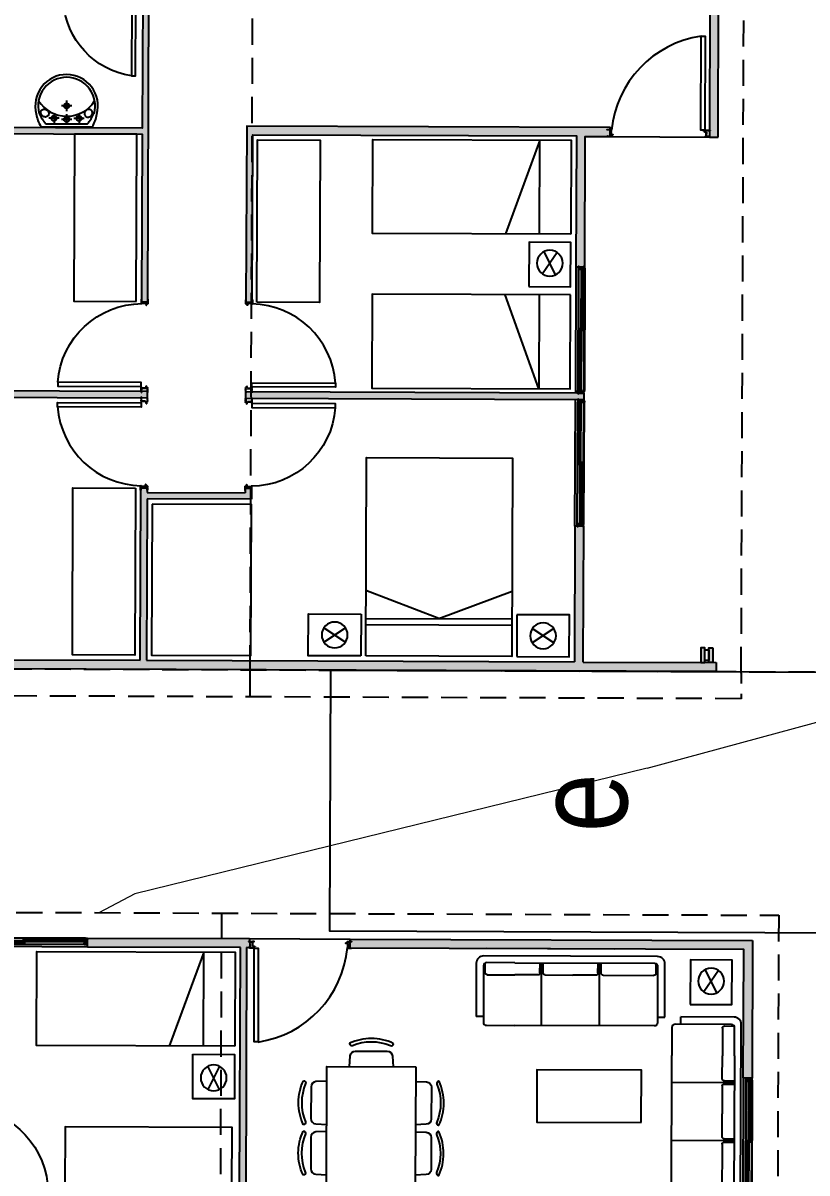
# Model space of a CAD drawing. Header units: inches. Extents: x 203 to 1065, y -1127 to 921.
# Drawn here: x 797.6 to 805.12, y 714.19 to 725.21 of the extents above; entities that cross this region are included whole.
import ezdxf

# ---------------------------------------------------------------- set-up
doc = ezdxf.new("R2010")
doc.units = ezdxf.units.IN
doc.header["$MEASUREMENT"] = 0
doc.linetypes.add('DASHED2', pattern=[0.375, 0.25, -0.125])
doc.linetypes.add('HIDDEN', pattern=[0.375, 0.25, -0.125])
for name, color, linetype in [('4-PUERTA', 3, 'Continuous'), ('4-Ventana', 7, 'Continuous'), ('7-TECHO', 3, 'Continuous'), ('8-MUROS', 4, 'Continuous'), ('9-Equipamiento', 8, 'Continuous'), ('CURVAS', 32, 'Continuous'), ('D3', 30, 'Continuous'), ('D4', 210, 'Continuous'), ('Estacionamiento', 8, 'Continuous'), ('Mobiliario', 8, 'Continuous')]:
    doc.layers.add(name, color=color, linetype=linetype)
doc.layers.add('Limite terrenos', color=2, linetype='DASHED2', transparency=0.4)
doc.styles.add('TECHNICLITE', font='techl___.ttf')

# ---------------------------------------------------------------- blocks, each defined once
blk = doc.blocks.new('PERFIL PUERTA')
blk.add_lwpolyline([(0.026, -0.008), (0.026, -0.009), (0.025, -0.008), (0.025, -0.009), (0.024, -0.008), (0.024, -0.009), (0.023, -0.008), (0.023, -0.009), (0.022, -0.008), (0.022, -0.009), (0.021, -0.008), (0.021, -0.009), (0.02, -0.008), (0.02, -0.009), (0.019, -0.008), (0.019, -0.009), (0.018, -0.008), (0.018, -0.009), (0.017, -0.008), (0.017, -0.009), (0.016, -0.008), (0.016, -0.009), (0.015, -0.008), (0.015, -0.009), (0.005, -0.009), (0.004, -0.008), (0.004, -0.009), (0.003, -0.008), (0.003, -0.009), (0.002, -0.008), (0.002, -0.009), (0.001, -0.008), (0.001, -0.009), (0, -0.008), (0, -0.009), (-0.001, -0.008), (-0.001, -0.009), (-0.002, -0.008), (-0.002, -0.009), (-0.003, -0.008), (-0.003, -0.009), (-0.004, -0.008), (-0.004, -0.009), (-0.005, -0.008), (-0.005, -0.009), (-0.006, -0.008), (-0.006, -0.009), (-0.007, -0.008), (-0.007, -0.009), (-0.011, -0.009), (-0.011, -0.012), (-0.008, -0.012, -0.414214), (-0.007, -0.013), (-0.007, -0.013), (-0.016, -0.013, 0.414214), (-0.017, -0.014), (-0.017, -0.019), (-0.015, -0.019), (-0.015, -0.021, -1), (-0.016, -0.021), (-0.016, -0.02), (-0.017, -0.02), (-0.017, -0.026), (-0.016, -0.026), (-0.016, -0.025, -1), (-0.015, -0.025), (-0.015, -0.027), (-0.018, -0.027, -0.414214), (-0.019, -0.026), (-0.019, -0.014, 0.414214), (-0.02, -0.013), (-0.032, -0.013), (-0.032, -0.012, 0.194303), (-0.033, -0.011, 0.403853), (-0.033, -0.008, 0.403853), (-0.033, -0.006, 0.403853), (-0.033, -0.003, 0.403853), (-0.033, -0.001, 0.403853), (-0.033, 0.002, 0.403853), (-0.033, 0.004, 0.403853), (-0.033, 0.007, 0.403853), (-0.033, 0.009, 0.403853), (-0.033, 0.012, 0.403853), (-0.033, 0.014, 0.403853), (-0.033, 0.017, 0.403853), (-0.033, 0.019, 0.403853), (-0.033, 0.022, 0.403853), (-0.033, 0.024, 0.194303), (-0.032, 0.026), (-0.032, 0.027), (-0.031, 0.027), (-0.031, 0.017), (-0.031, 0.001, 0.414214), (-0.03, 0), (-0.025, 0, -0.414214), (-0.025, -0.001), (-0.025, -0.001, -0.414214), (-0.025, -0.001), (-0.031, -0.001), (-0.031, -0.007), (-0.029, -0.007), (-0.029, -0.008), (-0.03, -0.008, 0.414214), (-0.031, -0.009), (-0.031, -0.011, 0.414214), (-0.03, -0.012), (-0.013, -0.012, 0.414214), (-0.012, -0.011), (-0.012, -0.009), (-0.012, -0.008, -0.414214), (-0.011, -0.007), (0.031, -0.007), (0.031, -0.001), (0.025, -0.001, -0.414214), (0.025, -0.001), (0.025, -0.001, -0.414214), (0.025, 0), (0.03, 0, 0.414214), (0.031, 0.001), (0.031, 0.017), (0.031, 0.027), (0.032, 0.027), (0.032, 0.026, 0.194303), (0.033, 0.024, 0.403853), (0.033, 0.022, 0.403853), (0.033, 0.019, 0.403853), (0.033, 0.017, 0.403853), (0.033, 0.014, 0.403853), (0.033, 0.012, 0.403853), (0.033, 0.009, 0.403853), (0.033, 0.007, 0.403853), (0.033, 0.004, 0.403853), (0.033, 0.002, 0.403853), (0.033, -0.001, 0.403853), (0.033, -0.003, 0.403853), (0.033, -0.006, 0.403853), (0.033, -0.008, 0.403853), (0.033, -0.011, 0.194303), (0.032, -0.012), (0.032, -0.013), (0.026, -0.013), (0.026, -0.013, -0.414214), (0.027, -0.012), (0.031, -0.012), (0.031, -0.009), (0.027, -0.009)], format="xyb", close=True)
blk = doc.blocks.new('PERFIL PUERTA 1')
for p, q in [((-0.002, 0.04), (0.005, 0.04)), ((-0.002, 0.001), (-0.002, 0.002)), ((0, 0), (-0.002, 0)), ((-0.002, 0), (-0.002, 0)), ((0, 0), (-0.002, 0)), ((0, 0.038), (0.005, 0.038)), ((0, 0.032), (0, 0.038)), ((0, 0.032), (0.041, 0.032)), ((0, 0.024), (0, 0.031)), ((0.042, 0.031), (0, 0.031)), ((0, 0.024), (0.01, 0.024)), ((0, 0.013), (0, 0.023)), ((0.01, 0.023), (0, 0.023)), ((0, 0.009), (0, 0.014)), ((0, 0.001), (0, 0.009)), ((0, 0.001), (0.001, 0.001)), ((0, 0), (0, -0.009)), ((0.001, 0.001), (0.001, -0.009)), ((0.005, 0.038), (0.005, 0.04)), ((0.01, 0.023), (0.01, 0.024)), ((0.037, 0.038), (0.037, 0.04)), ((0.037, 0.04), (0.048, 0.04)), ((0.037, 0.038), (0.041, 0.038)), ((0.041, 0.032), (0.041, 0.038)), ((0.042, 0.031), (0.042, 0.038)), ((0.042, 0.038), (0.058, 0.038)), ((0.046, 0.055), (0.049, 0.055)), ((0.046, 0.052), (0.046, 0.055)), ((0.046, 0.052), (0.047, 0.052)), ((0.046, 0.046), (0.046, 0.049)), ((0.046, 0.049), (0.047, 0.049)), ((0.046, 0.046), (0.048, 0.046)), ((0.047, 0.053), (0.048, 0.053)), ((0.047, 0.052), (0.047, 0.053)), ((0.047, 0.048), (0.047, 0.049)), ((0.047, 0.048), (0.048, 0.048)), ((0.048, 0.048), (0.048, 0.053)), ((0.048, 0.04), (0.048, 0.046)), ((0.049, 0.04), (0.049, 0.055)), ((0.049, 0.04), (0.059, 0.04)), ((0.05, 0.023), (0.05, 0.024)), ((0.05, 0.024), (0.058, 0.024)), ((0.058, 0.023), (0.05, 0.023)), ((0.056, 0.001), (0.058, 0.001)), ((0.056, 0.001), (0.056, -0.009)), ((0.057, 0.031), (0.057, 0.032)), ((0.057, 0.032), (0.058, 0.032)), ((0.058, 0.031), (0.057, 0.031)), ((0.058, 0.032), (0.058, 0.038)), ((0.058, 0.024), (0.058, 0.031)), ((0.058, 0.013), (0.058, 0.023)), ((0.058, 0.009), (0.058, 0.014)), ((0.058, 0.001), (0.058, 0.009)), ((0.058, 0), (0.058, -0.009)), ((0.058, 0), (0.059, 0)), ((0.059, 0), (0.058, 0)), ((0.059, 0), (0.059, 0)), ((0, -0.009), (0.001, -0.009)), ((0.056, -0.009), (0.058, -0.009))]:
    blk.add_line(p, q)
for radius in [0.00228, 0.00128]:
    blk.add_circle((-0.002, 0.042), radius)
for centre, radius, start, end in [((-0.006, 0.008), 0.004, 15.4778, 15.4778), ((-0.006, 0.04), 0.004, 344.5222, 353.5674), ((-0.001, 0.039), 0.000208, 164.5222, 254.3626), ((-0.002, 0.038), 0.000926, 315.0751, 43.9996), ((-0.001, 0.038), 0.000208, 108.652, 250.079), ((-0.002, 0.037), 0.000926, 316.0004, 45.3053), ((-0.002, 0.035), 0.000926, 315.0751, 47.463), ((-0.001, 0.036), 0.000208, 105.6374, 242.4915), ((-0.002, 0.033), 0.000926, 316.0004, 45.3053), ((-0.001, 0.034), 0.000208, 108.652, 250.079), ((-0.006, 0.032), 0.004, 359.3447, 0.6553), ((-0.001, 0.033), 0.000208, 105.6374, 180.6553), ((-0.002, 0.032), 0.000926, 315.0751, 43.9996), ((-0.001, 0.032), 0.000208, 179.3447, 254.3626), ((-0.002, 0.03), 0.000926, 316.0004, 45.3053), ((-0.001, 0.031), 0.000208, 108.652, 250.079), ((-0.001, 0.029), 0.000208, 105.6374, 242.4915), ((-0.002, 0.028), 0.000926, 315.0751, 47.463), ((-0.001, 0.027), 0.000208, 108.652, 250.079), ((-0.002, 0.026), 0.000926, 316.0004, 45.3053), ((-0.006, 0.024), 0.004, 0, 15.4778), ((-0.001, 0.026), 0.000208, 105.6374, 195.4778), ((-0.006, 0.024), 0.004, 344.5222, 0), ((-0.001, 0.023), 0.000208, 164.5222, 254.3626), ((-0.002, 0.023), 0.000926, 315.0751, 43.9996), ((-0.001, 0.022), 0.000208, 108.652, 250.079), ((-0.002, 0.021), 0.000926, 316.0004, 45.3053), ((-0.002, 0.019), 0.000926, 315.0751, 47.463), ((-0.001, 0.02), 0.000208, 105.6374, 242.4915), ((-0.002, 0.017), 0.000926, 316.0004, 45.3053), ((-0.001, 0.018), 0.000208, 108.652, 250.079), ((-0.001, 0.017), 0.000208, 105.6374, 195.4778), ((-0.006, 0.015), 0.004, 8.6374, 15.4778), ((-0.001, 0.016), 0.000208, 164.5222, 254.3626), ((-0.006, 0.017), 0.004, 344.5222, 351.3626), ((-0.002, 0.015), 0.000926, 315.0751, 43.9996), ((-0.001, 0.014), 0.000208, 108.652, 250.079), ((-0.002, 0.013), 0.000926, 316.0004, 45.3053), ((-0.002, 0.011), 0.000926, 315.0751, 47.463), ((-0.001, 0.012), 0.000208, 105.6374, 242.4915), ((-0.001, 0.01), 0.000208, 108.652, 250.079), ((-0.002, 0.01), 0.000926, 316.0004, 45.3053), ((-0.001, 0.009), 0.000208, 164.5222, 254.3626), ((-0.001, 0.009), 0.000208, 105.6374, 195.4778), ((-0.002, 0.008), 0.000926, 315.0751, 43.9996), ((-0.002, 0.006), 0.000926, 316.0004, 45.3053), ((-0.001, 0.007), 0.000208, 108.652, 250.079), ((-0.001, 0.005), 0.000208, 105.6374, 242.4915), ((-0.002, 0.004), 0.000926, 315.0751, 47.463), ((-0.001, 0.003), 0.000208, 108.652, 250.079), ((-0.002, 0.003), 0.000926, 316.0004, 45.3053), ((-0.001, 0.002), 0.000208, 105.6374, 195.4778), ((-0.006, 0), 0.004, 0, 15.4778), ((0.063, 0.04), 0.004, 186.4326, 195.4778), ((0.06, 0.038), 0.000926, 136.0004, 224.9249), ((0.059, 0.039), 0.000208, 285.6374, 15.4778), ((0.059, 0.038), 0.000208, 289.921, 71.348), ((0.06, 0.037), 0.000926, 134.6947, 223.9996), ((0.059, 0.036), 0.000208, 297.5085, 74.3626), ((0.06, 0.035), 0.000926, 132.537, 224.9249), ((0.059, 0.034), 0.000208, 289.921, 71.348), ((0.06, 0.033), 0.000926, 134.6947, 223.9996), ((0.059, 0.033), 0.000208, 359.3447, 74.3626), ((0.059, 0.032), 0.000208, 285.6374, 0.6553), ((0.06, 0.032), 0.000926, 136.0004, 224.9249), ((0.059, 0.031), 0.000208, 289.921, 71.348), ((0.06, 0.03), 0.000926, 134.6947, 223.9996), ((0.06, 0.028), 0.000926, 132.537, 224.9249), ((0.059, 0.029), 0.000208, 297.5085, 74.3626), ((0.06, 0.026), 0.000926, 134.6947, 223.9996), ((0.059, 0.027), 0.000208, 289.921, 71.348), ((0.059, 0.026), 0.000208, 344.5222, 74.3626), ((0.063, 0.024), 0.004, 164.5222, 180), ((0.059, 0.024), 0.000208, 285.6374, 15.4778), ((0.06, 0.023), 0.000926, 136.0004, 224.9249), ((0.063, 0.025), 0.004, 186.4326, 195.4778), ((0.059, 0.022), 0.000208, 289.921, 71.348), ((0.06, 0.021), 0.000926, 134.6947, 223.9996), ((0.059, 0.02), 0.000208, 297.5085, 74.3626), ((0.06, 0.02), 0.000926, 132.537, 224.9249), ((0.059, 0.019), 0.000208, 289.921, 71.348), ((0.06, 0.018), 0.000926, 134.6947, 223.9996), ((0.06, 0.016), 0.000926, 136.0004, 224.9249), ((0.059, 0.017), 0.000208, 285.6374, 0.6553), ((0.059, 0.017), 0.000208, 359.3447, 74.3626), ((0.06, 0.014), 0.000926, 134.6947, 223.9996), ((0.059, 0.015), 0.000208, 289.921, 71.348), ((0.059, 0.014), 0.000208, 297.5085, 74.3626), ((0.06, 0.013), 0.000926, 132.537, 224.9249), ((0.059, 0.012), 0.000208, 289.921, 71.348), ((0.06, 0.011), 0.000926, 134.6947, 223.9996), ((0.063, 0.009), 0.004, 164.5222, 180), ((0.059, 0.01), 0.000208, 344.5222, 74.3626), ((0.063, 0.009), 0.004, 180, 195.4778), ((0.059, 0.008), 0.000208, 285.6374, 15.4778), ((0.06, 0.007), 0.000926, 136.0004, 224.9249), ((0.059, 0.006), 0.000208, 289.921, 71.348), ((0.06, 0.006), 0.000926, 134.6947, 223.9996), ((0.059, 0.005), 0.000208, 297.5085, 74.3626), ((0.06, 0.004), 0.000926, 132.537, 224.9249), ((0.06, 0.002), 0.000926, 134.6947, 223.9996), ((0.059, 0.003), 0.000208, 289.921, 71.348), ((0.059, 0.001), 0.000208, 344.5222, 74.3626), ((0.063, 0), 0.004, 164.5222, 180), ((0.064, 0.032), 0.004, 179.3447, 180.6553), ((0.064, 0.017), 0.004, 179.3447, 180.6553)]:
    blk.add_arc(centre, radius, start, end)
blk = doc.blocks.new('PUERTA 90')
at = {"layer": '4-PUERTA'}
blk.add_lwpolyline([(-0.045, 0.03), (-0.085, 0.03), (-0.085, 0.93), (-0.045, 0.93)], close=True, dxfattribs=at)
at = {"layer": '4-PUERTA', "color": 252}
blk.add_arc((0.063, -0.066), 1.007, 98.4244, 174.7413, dxfattribs=at)
at = {"rotation": 90}
for name, p in [('PERFIL PUERTA', (-0.953, 0)), ('PERFIL PUERTA 1', (0, -0.031))]:
    blk.add_blockref(name, p, dxfattribs=at)
blk = doc.blocks.new('PERFIL VENTANA')
for p, q in [((0, 0.03), (0.019, 0.03)), ((0, 0.03), (0, 0.022)), ((0.001, 0.022), (0, 0.022)), ((0.001, 0.028), (0.001, 0.022)), ((0.001, 0.028), (0.007, 0.028)), ((0.007, -0.028), (0.007, 0.028)), ((0.008, 0.013), (0.008, 0.028)), ((0.008, 0.028), (0.02, 0.028)), ((0.008, 0.013), (0.028, 0.013)), ((0.008, -0.012), (0.008, 0.012)), ((0.008, 0.012), (0.029, 0.012)), ((0.019, 0.034), (0.03, 0.034)), ((0.019, 0.034), (0.019, 0.03)), ((0.02, 0.032), (0.02, 0.028)), ((0.02, 0.032), (0.03, 0.032)), ((0.023, 0.017), (0.023, 0.018)), ((0.023, 0.018), (0.029, 0.018)), ((0.023, 0.017), (0.028, 0.017)), ((0.03, 0.034), (0.03, 0.032)), ((0.001, -0.022), (0, -0.022)), ((0, -0.03), (0, -0.022)), ((0, -0.03), (0.03, -0.03)), ((0.001, -0.028), (0.001, -0.022)), ((0.001, -0.028), (0.007, -0.028)), ((0.008, -0.012), (0.029, -0.012)), ((0.008, -0.028), (0.008, -0.013)), ((0.008, -0.013), (0.028, -0.013)), ((0.008, -0.028), (0.019, -0.028)), ((0.02, -0.026), (0.019, -0.026)), ((0.019, -0.028), (0.019, -0.026)), ((0.02, -0.028), (0.02, -0.026)), ((0.02, -0.028), (0.03, -0.028)), ((0.023, -0.017), (0.023, -0.018)), ((0.023, -0.017), (0.028, -0.017)), ((0.023, -0.018), (0.029, -0.018)), ((0.03, -0.03), (0.03, -0.028))]:
    blk.add_line(p, q)
for centre, radius, start, end in [((0.026, 0.015), 0.00298, 322.3763, 37.6237), ((0.026, 0.015), 0.00441, 312.5645, 47.4355), ((0.026, -0.015), 0.00298, 322.3763, 37.6237), ((0.026, -0.015), 0.00441, 312.5645, 47.4355)]:
    blk.add_arc(centre, radius, start, end)
blk = doc.blocks.new('PERFIL VENTANA2')
for p, q in [((0, 0.007), (-0.033, 0.007)), ((-0.033, 0.007), (-0.033, 0.005)), ((-0.033, 0.005), (-0.032, 0.005)), ((-0.033, 0), (-0.032, 0)), ((-0.033, -0.007), (-0.033, 0)), ((-0.023, 0.006), (-0.032, 0.006)), ((-0.032, 0.006), (-0.032, 0.005)), ((-0.032, -0.006), (-0.032, 0)), ((-0.023, -0.006), (-0.023, 0.006)), ((-0.021, -0.006), (-0.021, 0.006)), ((-0.009, 0.006), (-0.021, 0.006)), ((-0.009, -0.006), (-0.009, 0.006)), ((-0.007, -0.006), (-0.007, 0.006)), ((-0.001, 0.006), (-0.007, 0.006)), ((-0.001, 0.006), (-0.001, -0.006)), ((0, 0.007), (0, -0.007)), ((0, -0.007), (-0.033, -0.007)), ((-0.023, -0.006), (-0.032, -0.006)), ((-0.009, -0.006), (-0.021, -0.006)), ((-0.001, -0.006), (-0.007, -0.006))]:
    blk.add_line(p, q)
blk = doc.blocks.new('VENTANA C1')
for p, q in [((0.017, 0.022), (0.017, 0.019)), ((0.017, 0.022), (0.05, 0.022)), ((0.017, 0.019), (0.018, 0.019)), ((0.017, 0.011), (0.018, 0.011)), ((0.017, 0.011), (0.017, 0.007)), ((0.017, 0.007), (0.05, 0.007)), ((0.018, 0.021), (0.018, 0.019)), ((0.018, 0.021), (0.031, 0.021)), ((0.018, 0.011), (0.018, 0.009)), ((0.018, 0.009), (0.031, 0.009)), ((0.031, 0.009), (0.031, 0.021)), ((0.032, 0.009), (0.032, 0.021)), ((0.032, 0.021), (0.038, 0.021)), ((0.032, 0.009), (0.038, 0.009)), ((0.038, 0.009), (0.038, 0.021)), ((0.04, 0.009), (0.04, 0.021)), ((0.04, 0.021), (0.049, 0.021)), ((0.04, 0.009), (0.049, 0.009)), ((0.049, 0.021), (0.049, 0.02)), ((0.05, 0.02), (0.049, 0.02)), ((0.05, 0.015), (0.049, 0.015)), ((0.049, 0.009), (0.049, 0.015)), ((0.05, 0.022), (0.05, 0.02)), ((0.05, 0.007), (0.05, 0.015)), ((1.168, -0.007), (1.168, -0.015)), ((1.201, -0.007), (1.168, -0.007)), ((1.168, -0.02), (1.169, -0.02)), ((1.168, -0.022), (1.168, -0.02)), ((1.201, -0.022), (1.168, -0.022)), ((1.169, -0.009), (1.169, -0.015)), ((1.178, -0.009), (1.169, -0.009)), ((1.169, -0.021), (1.169, -0.02)), ((1.178, -0.021), (1.169, -0.021)), ((1.178, -0.009), (1.178, -0.021)), ((1.18, -0.009), (1.18, -0.021)), ((1.186, -0.009), (1.18, -0.009)), ((1.186, -0.021), (1.18, -0.021)), ((1.186, -0.009), (1.186, -0.021)), ((1.2, -0.009), (1.187, -0.009)), ((1.187, -0.009), (1.187, -0.021)), ((1.2, -0.021), (1.187, -0.021)), ((1.2, -0.011), (1.2, -0.009)), ((1.201, -0.011), (1.2, -0.011)), ((1.2, -0.021), (1.2, -0.019)), ((1.201, -0.019), (1.2, -0.019)), ((1.201, -0.011), (1.201, -0.007)), ((1.201, -0.022), (1.201, -0.019))]:
    blk.add_line(p, q)
for points in [[(0.607, 0.006), (0.615, 0.006), (0.615, -0.007), (0.607, -0.007)], [(0.608, 0.005), (0.614, 0.005), (0.614, -0.005), (0.608, -0.005)]]:
    blk.add_lwpolyline(points, close=True)
at = {"layer": '4-Ventana', "color": 8}
for p, q in [((0.008, 0.003), (0.607, 0.003)), ((0.02, 0.028), (1.202, 0.028)), ((0.03, 0.034), (1.192, 0.034)), ((0.615, 0.003), (1.214, 0.003)), ((0.008, -0.003), (0.607, -0.003)), ((0.02, -0.026), (1.202, -0.026)), ((0.03, -0.03), (1.192, -0.03)), ((0.615, -0.003), (1.214, -0.003))]:
    blk.add_line(p, q, dxfattribs=at)
at = {"layer": '4-Ventana'}
for points in [[(0.046, 0.02), (0.587, 0.02), (0.587, 0.015), (0.046, 0.015)], [(0.625, -0.015), (1.174, -0.015), (1.174, -0.02), (0.625, -0.02)]]:
    blk.add_lwpolyline(points, close=True, dxfattribs=at)
for name, p in [('PERFIL VENTANA', (0, 0)), ('PERFIL VENTANA2', (0.615, 0.015))]:
    blk.add_blockref(name, p)
at = {"xscale": -1}
blk.add_blockref('PERFIL VENTANA', (1.222, 0), dxfattribs=at)
at = {"rotation": 180}
blk.add_blockref('PERFIL VENTANA2', (0.598, -0.015), dxfattribs=at)
blk = doc.blocks.new('PUERTA 80 C1')
blk.add_lwpolyline([(-0.047, 0.06), (-0.087, 0.06), (-0.087, 0.86), (-0.047, 0.86)], close=True)
at = {"layer": '4-PUERTA', "color": 9}
blk.add_arc((-0.028, 0.049), 0.813, 94.1302, 179.4639, dxfattribs=at)
at = {"rotation": 90}
blk.add_blockref('PERFIL PUERTA', (-0.855, 0.03), dxfattribs=at)
at = {"xscale": -1, "rotation": 90}
blk.add_blockref('PERFIL PUERTA 1', (0, 0.059), dxfattribs=at)
blk = doc.blocks.new('Lavatnordico')
at = {"color": 8}
for p, q in [((0.2, -0.027), (-0.2, -0.027)), ((-0.17, -0.08), (-0.07, -0.08)), ((-0.12, -0.13), (-0.12, -0.03)), ((-0.05, -0.07), (0.05, -0.07)), ((0, -0.12), (0, -0.02)), ((0.07, -0.08), (0.17, -0.08)), ((0.12, -0.13), (0.12, -0.03)), ((-0.05, -0.2), (0.05, -0.2)), ((0, -0.25), (0, -0.15))]:
    blk.add_line(p, q, dxfattribs=at)
for points in [[(0.246, 0), (-0.246, 0, 0.098119), (-0.29, -0.121, 0.494177), (0, -0.5, 0.494177), (0.29, -0.121, 0.098119)], [(-0.24, -0.156, 0.110975), (-0.229, -0.164, 0.102816), (-0.215, -0.167, 0.093051), (-0.2, -0.165, 0.087156), (-0.186, -0.157, 0.087156), (-0.176, -0.144, 0.093051), (-0.171, -0.13, 0.102816), (-0.172, -0.116, 0.110975), (-0.178, -0.104, 0.110975), (-0.189, -0.096, 0.102816), (-0.203, -0.092, 0.093051), (-0.218, -0.095, 0.087156), (-0.232, -0.103, 0.087156), (-0.242, -0.115, 0.093051), (-0.247, -0.129, 0.102816), (-0.246, -0.144, 0.110975)], [(0.24, -0.156, -0.110975), (0.229, -0.164, -0.102816), (0.215, -0.167, -0.093051), (0.2, -0.165, -0.087156), (0.186, -0.157, -0.087156), (0.176, -0.144, -0.093051), (0.171, -0.13, -0.102816), (0.172, -0.116, -0.110975), (0.178, -0.104, -0.110975), (0.189, -0.096, -0.102816), (0.203, -0.092, -0.093051), (0.218, -0.095, -0.087156), (0.232, -0.103, -0.087156), (0.242, -0.115, -0.093051), (0.247, -0.129, -0.102816), (0.246, -0.144, -0.110975)]]:
    blk.add_lwpolyline(points, format="xyb", close=True, dxfattribs=at)
for centre, radius in [((-0.12, -0.08), 0.025), ((0, -0.07), 0.025), ((0.12, -0.08), 0.025), ((0, -0.2), 0.025), ((0, -0.2), 0.02)]:
    blk.add_circle(centre, radius, dxfattribs=at)
for centre, radius, start, end in [((0, -0.418), 0.318, 32.4176, 147.5824), ((0.089, -0.278), 0.382, 139.0798, 156.7648), ((-0.089, -0.278), 0.382, 23.2352, 40.9202), ((0, -0.2), 0.273, 164.4705, 270), ((0, -0.2), 0.273, 270, 15.5295)]:
    blk.add_arc(centre, radius, start, end, dxfattribs=at)
blk = doc.blocks.new('4 Dorm')
h = blk.add_hatch(color=8)
h.dxf.hatch_style = 1
h.paths.add_polyline_path([(-4.465, 10.238), (-8.922, 10.238), (-8.922, 8.849), (-8.838, 8.849), (-8.838, 10.151), (-5.519, 10.151), (-5.519, 8.498), (-5.459, 8.498), (-5.459, 8.544), (-4.518, 8.544), (-4.518, 8.497), (-4.465, 8.497), (-4.465, 8.604), (-5.459, 8.604), (-5.459, 10.151), (-4.465, 10.151)])
h.paths.add_polyline_path([(0, 10.238), (-4.465, 10.238), (-4.465, 10.151), (-1.358, 10.151), (-1.358, 8.849), (-1.274, 8.849), (-1.274, 10.151), (0, 10.151)])
h.paths.add_polyline_path([(-0.032, 10.151), (-0.069, 10.151), (-0.069, 10.011), (-0.032, 10.011)], flags=17)
h.paths.add_polyline_path([(-0.109, 10.151), (-0.146, 10.151), (-0.146, 10.011), (-0.109, 10.011)], flags=17)
h.paths.add_polyline_path([(-1.274, 7.637), (-1.338, 7.637), (-4.465, 7.637), (-4.465, 7.577), (-1.274, 7.577)])
h.paths.add_polyline_path([(-4.465, 7.637), (-4.518, 7.637), (-4.518, 7.577), (-4.465, 7.577)])
h.paths.add_polyline_path([(-5.457, 7.637), (-8.922, 7.637), (-8.922, 6.325), (-8.838, 6.325), (-8.838, 7.577), (-5.457, 7.577)])
h.paths.add_polyline_path([(-5.459, 6.716), (-5.519, 6.716), (-5.519, 5.113), (-8.922, 5.113), (-8.922, 5.053), (-8.922, 3.851), (-8.922, 3.791), (-8.838, 3.791), (-8.838, 3.851), (-8.842, 3.851), (-8.842, 5.053), (-5.519, 5.053), (-5.519, 3.786), (-5.459, 3.786)])
h.paths.add_polyline_path([(-6.324, 3.851), (-8.422, 3.851), (-8.422, 3.791), (-6.433, 3.791), (-6.433, 3.358), (-6.373, 3.358), (-6.373, 3.791), (-6.324, 3.791)])
h.paths.add_polyline_path([(-5.062, 2.589), (-8.422, 2.589), (-8.422, 2.529), (-5.122, 2.529), (-5.122, 1.873), (-5.062, 1.873)])
h.paths.add_polyline_path([(-8.838, 1.317), (-8.838, 2.529), (-8.838, 2.589), (-8.922, 2.589), (-8.922, 2.529), (-8.922, 1.317), (-8.922, 1.024), (-8.922, 0.087), (-8.922, 0), (-8.838, 0), (-8.838, 0.085), (-8.838, 1.024)])
h.paths.add_polyline_path([(-7.618, 0.087), (-7.875, 0.087), (-7.875, 0), (-7.618, 0)])
h.paths.add_polyline_path([(-4.465, 0.087), (-6.396, 0.087), (-6.396, 0), (-4.465, 0)])
h.paths.add_polyline_path([(0, 1.317), (-0.084, 1.317), (-0.084, 0.087), (-4.465, 0.087), (-4.465, 0), (0, 0)])
h.paths.add_polyline_path([(0, 2.579), (-0.084, 2.579), (-0.084, 2.539), (0, 2.539)])
h.paths.add_polyline_path([(0, 5.118), (-0.084, 5.118), (-0.084, 3.801), (0, 3.801)])
h.paths.add_polyline_path([(-1.274, 6.365), (-1.358, 6.365), (-1.358, 5.113), (-4.458, 5.113), (-4.458, 6.716), (-4.465, 6.716), (-4.465, 5.031), (-1.036, 5.031), (-1.036, 5.118), (-1.274, 5.118)])
h.paths.add_polyline_path([(-4.465, 6.716), (-4.518, 6.716), (-4.518, 5.031), (-4.465, 5.031)])
h.paths.add_polyline_path([(-4.458, 8.604), (-4.465, 8.604), (-4.465, 8.497), (-4.458, 8.497)])
at = {"color": 8}
blk.add_line((-1.036, 5.118), (-0.084, 5.118), dxfattribs=at)
at = {"layer": '4-PUERTA'}
blk.add_lwpolyline([(-5.584, 3.852), (-5.624, 3.852), (-5.624, 4.552), (-5.584, 4.552)], close=True, dxfattribs=at)
at = {"layer": '4-PUERTA', "color": 9}
blk.add_arc((-5.52, 3.799), 0.76, 97.8162, 176.2807, dxfattribs=at)
at = {"layer": '7-TECHO', "linetype": 'HIDDEN'}
for p, q in [((0.241, 10.497), (-9.172, 10.497)), ((-4.465, 10.497), (-4.465, 10.238)), ((-4.465, 10.251), (-4.465, -0.259)), ((0.241, 10.251), (0.241, -0.259))]:
    blk.add_line(p, q, dxfattribs=at)
at = {"layer": '7-TECHO', "linetype": 'HIDDEN', "ltscale": 0.03}
blk.add_line((0.241, 10.251), (0.241, 10.497), dxfattribs=at)
at = {"layer": '8-MUROS'}
for p, q in [((0, 10.238), (-8.922, 10.238)), ((-8.838, 10.151), (-5.519, 10.151)), ((-5.519, 10.151), (-5.519, 8.498)), ((-5.459, 8.604), (-5.459, 10.151)), ((-5.459, 10.151), (-1.358, 10.151)), ((-1.274, 10.151), (0, 10.151)), ((0, 10.151), (0, 10.238)), ((-4.458, 8.604), (-5.459, 8.604)), ((-4.458, 8.497), (-4.458, 8.604)), ((-5.519, 8.498), (-5.459, 8.498)), ((-5.459, 8.498), (-5.459, 8.544)), ((-5.459, 8.544), (-4.518, 8.544)), ((-4.518, 8.497), (-4.518, 8.544))]:
    blk.add_line(p, q, dxfattribs=at)
at = {"layer": '8-MUROS', "color": 252}
for p, q in [((-1.358, 8.849), (-1.358, 7.637)), ((-1.358, 6.365), (-1.358, 7.577))]:
    blk.add_line(p, q, dxfattribs=at)
at = {"layer": '8-MUROS'}
for points in [[(-1.274, 10.151), (-1.274, 8.849), (-1.358, 8.849), (-1.358, 10.151)], [(-4.518, 8.497), (-4.458, 8.497)], [(-8.838, 6.325), (-8.922, 6.325), (-8.922, 7.637), (-5.457, 7.637), (-5.457, 7.577), (-8.838, 7.577), (-8.838, 6.325)], [(-1.338, 7.637), (-1.274, 7.637), (-1.274, 7.577), (-4.518, 7.577), (-4.518, 7.637), (-1.338, 7.637)], [(-8.922, 5.053), (-8.922, 5.053), (-8.922, 5.113), (-5.519, 5.113), (-5.519, 6.716), (-5.459, 6.716), (-5.459, 3.786), (-5.519, 3.786), (-5.519, 5.053), (-8.842, 5.053)], [(-1.274, 6.365), (-1.274, 5.118), (-1.036, 5.118), (-1.036, 5.031), (-4.518, 5.031), (-4.518, 6.716), (-4.458, 6.716), (-4.458, 5.113), (-1.358, 5.113), (-1.358, 6.365), (-1.274, 6.365)], [(0, 5.118), (0, 3.801), (-0.084, 3.801), (-0.084, 5.118), (0, 5.118)]]:
    blk.add_lwpolyline(points, dxfattribs=at)
for points in [[(-0.109, 10.151), (-0.109, 10.011), (-0.146, 10.011), (-0.146, 10.151)], [(-0.032, 10.011), (-0.032, 10.151), (-0.069, 10.151), (-0.069, 10.011)], [(-0.069, 10.031), (-0.069, 10.132), (-0.109, 10.132), (-0.109, 10.031)]]:
    blk.add_lwpolyline(points, close=True, dxfattribs=at)
at = {"layer": 'Mobiliario'}
for p, q in [((-3.404, 9.701), (-3.404, 10.101)), ((-1.911, 9.701), (-1.911, 10.101)), ((-3.759, 9.832), (-3.553, 9.97)), ((-3.759, 9.97), (-3.553, 9.832)), ((-1.556, 9.832), (-1.763, 9.97)), ((-1.556, 9.97), (-1.763, 9.832)), ((-3.358, 9.801), (-1.958, 9.801)), ((-2.658, 9.741), (-3.358, 9.475)), ((-3.358, 9.741), (-1.958, 9.741)), ((-2.658, 9.741), (-1.958, 9.475)), ((-1.708, 7.536), (-2.035, 6.636)), ((-1.708, 6.636), (-1.708, 7.536)), ((-1.539, 6.23), (-1.677, 6.436)), ((-1.552, 6.444), (-1.664, 6.222)), ((-1.708, 5.154), (-2.035, 6.054)), ((-1.708, 6.054), (-1.708, 5.154))]:
    blk.add_line(p, q, dxfattribs=at)
for points in [[(-5.569, 8.501), (-5.569, 10.101), (-6.169, 10.101), (-6.169, 8.501)], [(-5.409, 8.654), (-5.409, 10.101), (-4.458, 10.101), (-4.458, 8.654)], [(-3.358, 10.101), (-3.358, 8.201), (-1.958, 8.201), (-1.958, 10.101)], [(-1.408, 6.636), (-3.308, 6.636), (-3.308, 7.536), (-1.408, 7.536)], [(-5.569, 6.713), (-5.569, 5.113), (-6.169, 5.113), (-6.169, 6.713)], [(-4.413, 6.716), (-4.413, 5.163), (-3.813, 5.163), (-3.813, 6.716)], [(-1.808, 6.558), (-1.408, 6.558), (-1.408, 6.132), (-1.808, 6.132)], [(-1.408, 6.054), (-3.308, 6.054), (-3.308, 5.154), (-1.408, 5.154)]]:
    blk.add_lwpolyline(points, close=True, dxfattribs=at)
for points in [[(-3.404, 10.101), (-3.908, 10.101), (-3.908, 9.701), (-3.404, 9.701)], [(-1.911, 10.101), (-1.408, 10.101), (-1.408, 9.701), (-1.911, 9.701)]]:
    blk.add_lwpolyline(points, dxfattribs=at)
for centre in [(-3.656, 9.901), (-1.659, 9.901), (-1.608, 6.333)]:
    blk.add_circle(centre, 0.124, dxfattribs=at)
at = {"layer": '4-PUERTA', "xscale": -1}
for name, p, rotation in [('PUERTA 80 C1', (-5.459, 7.638), 90), ('PUERTA 80 C1', (-4.518, 7.575), 270), ('PUERTA 90', (-0.082, 5.083), 180)]:
    blk.add_blockref(name, p, dxfattribs=dict(at, rotation=rotation))
at = {"layer": '4-PUERTA'}
for p, rotation in [((-4.518, 7.639), 270), ((-5.459, 7.576), 89.99999999999999)]:
    blk.add_blockref('PUERTA 80 C1', p, dxfattribs=dict(at, rotation=rotation))
at = {"layer": '4-Ventana', "rotation": 270}
blk.add_blockref('VENTANA C1', (-1.306, 8.854), dxfattribs=at)
at = {"layer": '4-Ventana', "xscale": -1, "rotation": 270}
blk.add_blockref('VENTANA C1', (-1.306, 6.36), dxfattribs=at)
at = {"layer": '9-Equipamiento', "xscale": -1, "rotation": 359.999999999972}
blk.add_blockref('Lavatnordico', (-6.244, 5.043), dxfattribs=at)
blk = doc.blocks.new('1sillon3c')
at = {"color": 0}
for p, q in [((0.58, 0.834), (0.58, 0.904)), ((0.16, 0.819), (0.071, 0.819)), ((0.18, 0.799), (0.18, 0.534)), ((0.18, 0.313), (0.18, 0.534)), ((0.16, 0.293), (0.064, 0.293)), ((0.664, 0.278), (0.064, 0.278)), ((0.16, 0.263), (0.071, 0.263)), ((0.18, 0.243), (0.18, -0.022)), ((0.18, -0.243), (0.18, -0.022)), ((0.16, -0.263), (0.064, -0.263)), ((0.664, -0.278), (0.064, -0.278)), ((0.16, -0.293), (0.064, -0.293)), ((0.18, -0.313), (0.18, -0.799)), ((0.16, -0.819), (0.071, -0.819)), ((0.58, -0.834), (0.58, -0.904))]:
    blk.add_line(p, q, dxfattribs=at)
for points in [[(0.58, -0.904), (0.07, -0.904, -0.414214), (0, -0.834), (0, 0.834), (0, 0.834, -0.414214), (0.07, 0.904), (0.58, 0.904, -0.42137)], [(0.064, 0.534), (0.064, 0.804, -0.414214), (0.094, 0.834), (0.634, 0.834, -0.414214), (0.664, 0.804)], [(0.664, 0.804), (0.664, 0.534, -0.37482)], [(0.064, 0.534), (0.064, -0.804, 0.414214), (0.094, -0.834), (0.634, -0.834, 0.414214), (0.664, -0.804)], [(0.664, -0.804), (0.664, 0.534, 0.129153)]]:
    blk.add_lwpolyline(points, format="xyb", dxfattribs=at)
for centre, start, end in [((0.16, 0.799), 0, 90), ((0.16, 0.313), 270, 0), ((0.16, 0.243), 0, 90), ((0.16, -0.243), 270, 0), ((0.16, -0.313), 0, 90), ((0.16, -0.799), 270, 0)]:
    blk.add_arc(centre, 0.02, start, end, dxfattribs=at)
blk = doc.blocks.new('Bidetnordico')
at = {"color": 0}
for p, q in [((0, -0.08), (0, 0.02)), ((-0.15, -0.06), (-0.05, -0.06)), ((-0.1, -0.11), (-0.1, -0.01)), ((-0.05, -0.03), (0.05, -0.03)), ((0, -0.2), (0, -0.1)), ((0.05, -0.06), (0.15, -0.06)), ((0.1, -0.11), (0.1, -0.01)), ((-0.05, -0.15), (0.05, -0.15))]:
    blk.add_line(p, q, dxfattribs=at)
blk.add_lwpolyline([(0.139, -0.407, 0.159269), (0.175, -0.1), (0.16, -0.09), (0.1, 0.01), (-0.1, 0.01), (-0.16, -0.09), (-0.175, -0.1, 0.159269), (-0.139, -0.407, 0.638069)], format="xyb", close=True, dxfattribs=at)
for centre in [(-0.1, -0.06), (0, -0.03), (0.1, -0.06), (0, -0.15), (0, -0.35)]:
    blk.add_circle(centre, 0.025, dxfattribs=at)
for centre, radius, start, end in [((0, -0.25), 0.144, 357.5047, 182.4953), ((0.237, -0.212), 0.383, 186.6217, 207.0756), ((-0.237, -0.212), 0.383, 332.9244, 353.3783), ((0, -0.35), 0.11, 199.2276, 340.7724)]:
    blk.add_arc(centre, radius, start, end, dxfattribs=at)
blk = doc.blocks.new('Inodmochila')
at = {"color": 8}
for p, q in [((-0.189, -0.374), (-0.135, -0.106)), ((0.189, -0.374), (0.135, -0.106)), ((-0.131, -0.29), (-0.144, -0.395)), ((0.131, -0.29), (0.144, -0.395))]:
    blk.add_line(p, q, dxfattribs=at)
for points in [[(0, 0.079), (-0.14, 0.079, 0.352711), (-0.189, 0.04), (-0.208, -0.049, 0.541684), (-0.144, -0.108, -0.060637), (0, -0.091, -0.187796)], [(0, 0.079), (0.14, 0.079, -0.352711), (0.189, 0.04), (0.208, -0.049, -0.541684), (0.144, -0.108, 0.060637), (0, -0.091, 0.187796)], [(-0.043, -0.346), (-0.043, -0.268, -0.414214), (-0.023, -0.248), (0, -0.248)], [(0.043, -0.346), (0.043, -0.268, 0.414214), (0.023, -0.248), (0, -0.248)]]:
    blk.add_lwpolyline(points, format="xyb", dxfattribs=at)
for radius in [0.0189, 0.0189, 0.0139]:
    blk.add_circle((0, 0), radius, dxfattribs=at)
for centre, radius, start, end in [((0, -0.305), 0.132, 90, 173.2167), ((0, -0.305), 0.132, 6.7833, 90), ((0, -0.412), 0.193, 141.6916, 142.0334), ((0, -0.412), 0.193, 37.9666, 38.3084), ((0, -0.412), 0.193, 168.6739, 270), ((0, -0.412), 0.145, 173.2166, 270), ((-0.002, -0.345), 0.0412, 179.6418, 272.6053), ((0.002, -0.345), 0.0412, 267.3947, 0.3582), ((0, -0.412), 0.193, 270, 11.3261), ((0, -0.412), 0.145, 270, 6.7834)]:
    blk.add_arc(centre, radius, start, end, dxfattribs=at)
blk = doc.blocks.new('COCINA1')
at = {"linetype": 'Continuous'}
for p, q in [((0, 0.304), (0, -0.304)), ((0.52, 0.304), (0, 0.304)), ((0.08, 0.304), (0.08, -0.304)), ((0.184, 0.24), (0.184, 0.184)), ((0.376, 0.256), (0.376, 0.192)), ((0.52, -0.304), (0.52, 0.304)), ((0.52, 0.288), (0.568, 0.288)), ((0.568, 0.272), (0.52, 0.272)), ((0.544, 0.272), (0.544, -0.272)), ((0.552, -0.272), (0.552, 0.272)), ((0.56, 0.272), (0.56, -0.272)), ((0.568, 0.288), (0.568, 0.272)), ((0.104, 0.16), (0.16, 0.16)), ((0.184, 0.136), (0.184, 0.08)), ((0.208, 0.16), (0.264, 0.16)), ((0.28, 0.16), (0.344, 0.16)), ((0.376, 0.128), (0.376, 0.064)), ((0.408, 0.16), (0.472, 0.16)), ((0.184, -0.136), (0.184, -0.08)), ((0.376, -0.128), (0.376, -0.064)), ((0.104, -0.16), (0.16, -0.16)), ((0.184, -0.24), (0.184, -0.184)), ((0.208, -0.16), (0.264, -0.16)), ((0.28, -0.16), (0.344, -0.16)), ((0.376, -0.256), (0.376, -0.192)), ((0.408, -0.16), (0.472, -0.16)), ((0, -0.304), (0.52, -0.304)), ((0.568, -0.272), (0.52, -0.272)), ((0.52, -0.288), (0.568, -0.288)), ((0.568, -0.288), (0.568, -0.272))]:
    blk.add_line(p, q, dxfattribs=at)
for centre, radius in [((0.184, 0.16), 0.068), ((0.376, 0.16), 0.084), ((0.184, 0.16), 0.044), ((0.376, 0.16), 0.06), ((0.184, -0.16), 0.068), ((0.376, -0.16), 0.084), ((0.376, -0.16), 0.06), ((0.184, -0.16), 0.044)]:
    blk.add_circle(centre, radius, dxfattribs=at)
blk = doc.blocks.new('HEL1-PL')
for points in [[(2, -41), (73, -41), (73, 41), (2, 41)], [(75, -41), (82, -41), (82, 41), (75, 41)], [(84.3, 37.3), (86.6, 37.3), (86.6, 27.4), (84.3, 27.4)]]:
    blk.add_lwpolyline(points, close=True)
blk = doc.blocks.new('3 Dorm')
at = {"layer": '8-MUROS'}
h = blk.add_hatch(color=252, dxfattribs=at)
h.dxf.hatch_style = 1
h.paths.add_polyline_path([(-0.067, 3.855), (-0.044, 2.539), (-0.128, 2.537), (-0.151, 3.854)])
h.paths.add_polyline_path([(-0.085, 0.085), (-0.107, 1.315), (-0.023, 1.317), (0, 0), (-0.084, -0.001), (-3.856, -0.067), (-3.857, 0.019), (-3.851, 0.019)])
h.paths.add_polyline_path([(-4.891, 2.409), (-4.849, 0.002), (-4.82, 0.003), (-4.819, -0.084), (-6.373, -0.111), (-6.375, -0.025), (-4.909, 0.001), (-4.95, 2.348), (-6.762, 2.316), (-6.763, 2.376)])
h.paths.add_polyline_path([(-6.434, 6.269), (-6.433, 6.202), (-6.384, 3.385), (-6.444, 3.384), (-6.493, 6.181), (-10.209, 6.116), (-10.187, 4.886), (-10.271, 4.884), (-10.294, 6.201)])
h.paths.add_polyline_path([(-7.306, 3.431), (-7.305, 3.371), (-10.16, 3.321), (-10.143, 2.362), (-10.227, 2.361), (-10.249, 3.663), (-10.166, 3.664), (-10.161, 3.381)])
h.paths.add_polyline_path([(-7.631, 2.5), (-7.585, -0.132), (-10.182, -0.178), (-10.205, 1.139), (-10.122, 1.141), (-10.1, -0.09), (-7.646, -0.047), (-7.691, 2.499)])
h.paths.add_polyline_path([(-5.19, 5.013), (-3.888, 5.036), (-3.862, 3.491), (-3.206, 3.502), (-3.205, 3.442), (-5.523, 3.402), (-5.524, 3.462), (-3.922, 3.49), (-3.947, 4.973), (-5.189, 4.951)])
h.paths.add_polyline_path([(-3.959, 5.635), (-3.899, 5.636), (-3.909, 6.235), (-1.384, 6.279), (-1.385, 6.357), (-3.971, 6.312)])
h.paths.add_polyline_path([(-1.362, 5.057), (-1.446, 5.056), (-1.423, 3.745), (-1.102, 3.751), (-1.103, 3.837), (-1.341, 3.833)])
h = blk.add_hatch(color=252, dxfattribs=at)
h.dxf.hatch_style = 1
h.paths.add_polyline_path([(-0.188, 6.358), (-0.188, 6.378), (-0.225, 6.377), (-0.224, 6.307), (-0.187, 6.308)])
h.paths.add_polyline_path([(-0.187, 6.308), (-0.224, 6.307), (-0.223, 6.237), (-0.186, 6.238)])
h.paths.add_polyline_path([(-0.167, 6.308), (-0.187, 6.308), (-0.186, 6.257), (-0.166, 6.258)])
h.paths.add_polyline_path([(-0.147, 6.308), (-0.167, 6.308), (-0.166, 6.258), (-0.146, 6.258)])
h.paths.add_polyline_path([(-0.148, 6.359), (-0.168, 6.359), (-0.167, 6.308), (-0.147, 6.308)])
h.paths.add_polyline_path([(-0.168, 6.359), (-0.188, 6.358), (-0.187, 6.308), (-0.167, 6.308)])
h.paths.add_polyline_path([(-0.111, 6.379), (-0.148, 6.378), (-0.147, 6.308), (-0.11, 6.309)])
h.paths.add_polyline_path([(-0.11, 6.309), (-0.147, 6.308), (-0.146, 6.258), (-0.146, 6.238), (-0.109, 6.239)])
at = {"color": 8}
for p, q in [((-6.434, 6.269), (-3.971, 6.312)), ((-6.434, 6.219), (-3.97, 6.262)), ((-3.959, 5.635), (-3.948, 5.035)), ((-1.103, 3.837), (-0.151, 3.854)), ((-4.819, -0.084), (-3.856, -0.067))]:
    blk.add_line(p, q, dxfattribs=at)
at = {"layer": '4-PUERTA'}
for p, q in [((-3.9, 5.636), (-3.96, 5.635)), ((-3.949, 5.053), (-3.949, 5.055))]:
    blk.add_line(p, q, dxfattribs=at)
blk.add_lwpolyline([(-3.949, 5.06), (-3.949, 5.1), (-4.512, 5.091), (-4.512, 5.051)], close=True, dxfattribs=at)
at = {"layer": '4-PUERTA', "color": 8}
blk.add_arc((-3.946, 5.052), 0.567, 91.2555, 176.1471, dxfattribs=at)
at = {"layer": '7-TECHO', "linetype": 'HIDDEN'}
blk.add_line((-5.086, -0.332), (-5.207, 6.547), dxfattribs=at)
blk.add_lwpolyline([(0.138, 6.39), (0.134, 6.64), (-10.296, 6.458), (-10.546, 6.454), (-10.431, -0.175), (-10.426, -0.425), (0.253, -0.239), (0.138, 6.355)], dxfattribs=at)
at = {"layer": '8-MUROS'}
for p, q in [((-1.385, 6.357), (-3.971, 6.312)), ((-3.971, 6.312), (-3.959, 5.635)), ((-3.909, 6.235), (-1.384, 6.279)), ((-1.385, 6.357), (-1.391, 6.357)), ((-1.384, 6.279), (-1.385, 6.357)), ((-3.899, 5.636), (-3.909, 6.235)), ((-3.888, 5.036), (-5.19, 5.013)), ((-5.19, 5.013), (-5.189, 4.951)), ((-5.189, 4.951), (-3.947, 4.973)), ((-3.947, 4.973), (-3.922, 3.49)), ((-3.862, 3.491), (-3.888, 5.036)), ((-1.446, 5.056), (-1.362, 5.057)), ((-1.423, 3.745), (-1.446, 5.056)), ((-1.362, 5.057), (-1.341, 3.833)), ((-6.411, 4.93), (-6.411, 4.928)), ((-1.102, 3.751), (-1.423, 3.745)), ((-1.341, 3.833), (-1.103, 3.837)), ((-1.103, 3.837), (-1.102, 3.751)), ((-3.922, 3.49), (-5.524, 3.462)), ((-5.524, 3.462), (-5.523, 3.402)), ((-5.523, 3.402), (-3.92, 3.43)), ((-3.92, 3.43), (-3.205, 3.442)), ((-3.92, 3.43), (-3.92, 3.43)), ((-3.206, 3.502), (-3.862, 3.491)), ((-3.205, 3.442), (-3.206, 3.502)), ((-3.205, 3.442), (-3.206, 3.502)), ((-7.691, 2.499), (-7.631, 2.5)), ((-7.646, -0.047), (-7.691, 2.499)), ((-7.631, 2.5), (-7.585, -0.132)), ((-4.891, 2.409), (-6.763, 2.376)), ((-6.763, 2.376), (-6.762, 2.316)), ((-6.762, 2.316), (-4.95, 2.348)), ((-4.95, 2.348), (-4.909, 0.001)), ((-4.849, 0.002), (-4.891, 2.409)), ((-10.205, 1.139), (-10.122, 1.141)), ((-10.182, -0.178), (-10.205, 1.139)), ((-10.122, 1.141), (-10.1, -0.09)), ((-4.909, 0.001), (-6.375, -0.025)), ((-4.82, 0.003), (-4.849, 0.002)), ((-4.819, -0.084), (-4.82, 0.003)), ((-10.1, -0.09), (-7.646, -0.047)), ((-6.375, -0.025), (-6.373, -0.111)), ((-6.373, -0.111), (-4.819, -0.084)), ((-7.585, -0.132), (-10.182, -0.178))]:
    blk.add_line(p, q, dxfattribs=at)
at = {"layer": '8-MUROS', "color": 252}
for p, q in [((-3.249, 5.646), (-3.26, 6.246)), ((-2.107, 5.666), (-2.118, 6.275)), ((-1.446, 5.056), (-1.467, 6.278)), ((-3.249, 5.646), (-2.107, 5.666)), ((-0.107, 1.315), (-0.128, 2.537)), ((-10.122, 1.141), (-10.143, 2.362)), ((-1.327, 0.064), (-2.549, 0.042)), ((-6.375, -0.025), (-7.586, -0.046))]:
    blk.add_line(p, q, dxfattribs=at)
at = {"layer": '8-MUROS', "color": 8}
for p, q in [((-4.747, 4.957), (-4.721, 3.476)), ((-4.727, 4.957), (-4.701, 3.476)), ((-4.347, 4.964), (-4.342, 4.65)), ((-4.406, 4.717), (-4.28, 4.719))]:
    blk.add_line(p, q, dxfattribs=at)
at = {"layer": '8-MUROS'}
for points in [[(-0.223, 6.237), (-0.186, 6.238), (-0.188, 6.378), (-0.225, 6.377)], [(-0.109, 6.239), (-0.146, 6.238), (-0.148, 6.378), (-0.111, 6.379)]]:
    blk.add_lwpolyline(points, close=True, dxfattribs=at)
for points in [[(-6.433, 6.202), (-6.434, 6.269), (-10.294, 6.201), (-10.271, 4.884), (-10.187, 4.886), (-10.209, 6.116), (-6.493, 6.181), (-6.444, 3.384), (-6.384, 3.385), (-6.433, 6.202)], [(-0.067, 3.855), (-0.044, 2.539), (-0.128, 2.537), (-0.151, 3.854), (-0.067, 3.855)], [(-10.143, 2.362), (-10.227, 2.361), (-10.249, 3.663), (-10.166, 3.664), (-10.161, 3.381), (-7.306, 3.431), (-7.305, 3.371), (-10.16, 3.321), (-10.143, 2.362)], [(0, 0), (-0.023, 1.317), (-0.107, 1.315), (-0.085, 0.085), (-3.851, 0.019), (-3.857, 0.019), (-3.856, -0.067), (0, 0)]]:
    blk.add_lwpolyline(points, dxfattribs=at)
at = {"layer": '8-MUROS', "color": 8}
blk.add_circle((-4.343, 4.718), 0.039, dxfattribs=at)
at = {"layer": '9-Equipamiento', "color": 252}
blk.add_line((-10.166, 3.664), (-10.187, 4.886), dxfattribs=at)
at = {"layer": '9-Equipamiento'}
for points in [[(-2.473, 5.76), (-2.459, 5.76), (-2.447, 5.766), (-2.438, 5.775), (-2.43, 5.784), (-2.424, 5.796), (-2.424, 5.808), (-2.429, 6.06), (-2.429, 6.072), (-2.435, 6.084), (-2.444, 6.095), (-2.453, 6.104), (-2.465, 6.107), (-2.48, 6.109), (-2.808, 6.104), (-2.823, 6.101), (-2.835, 6.097), (-2.843, 6.088), (-2.852, 6.077), (-2.855, 6.065), (-2.857, 6.053), (-2.853, 5.8), (-2.85, 5.789), (-2.847, 5.777), (-2.838, 5.768), (-2.829, 5.76), (-2.817, 5.754), (-2.802, 5.754), (-2.473, 5.76)], [(-2.691, 5.93), (-2.688, 5.918), (-2.685, 5.906), (-2.679, 5.897), (-2.673, 5.892), (-2.661, 5.886), (-2.649, 5.88), (-2.634, 5.881), (-2.62, 5.887), (-2.608, 5.893), (-2.599, 5.905), (-2.596, 5.911), (-2.594, 5.919), (-2.591, 5.931), (-2.594, 5.946), (-2.597, 5.952), (-2.6, 5.96), (-2.609, 5.969), (-2.621, 5.978), (-2.636, 5.98), (-2.651, 5.98), (-2.662, 5.977), (-2.674, 5.968), (-2.68, 5.962), (-2.685, 5.956), (-2.688, 5.944), (-2.691, 5.93)], [(-2.679, 5.93), (-2.679, 5.918), (-2.673, 5.906), (-2.664, 5.898), (-2.655, 5.895), (-2.643, 5.892), (-2.634, 5.892), (-2.623, 5.895), (-2.614, 5.901), (-2.608, 5.907), (-2.603, 5.919), (-2.6, 5.931), (-2.603, 5.943), (-2.609, 5.954), (-2.615, 5.963), (-2.624, 5.966), (-2.636, 5.969), (-2.645, 5.971), (-2.656, 5.968), (-2.665, 5.962), (-2.674, 5.953), (-2.679, 5.941), (-2.679, 5.93)], [(-2.643, 6.03), (-2.639, 5.831)], [(-2.741, 5.929), (-2.541, 5.932)]]:
    blk.add_lwpolyline(points, dxfattribs=at)
at = {"layer": 'CURVAS', "color": 41, "lineweight": 0}
blk.add_lwpolyline([(-6.766, 2.315), (-6.766, 2.315)], dxfattribs=at)
at = {"layer": 'Mobiliario'}
for p, q in [((-9.582, 5.709), (-9.589, 6.109)), ((-8.089, 5.735), (-8.096, 6.135)), ((-9.99, 5.97), (-9.781, 5.836)), ((-9.987, 5.833), (-9.783, 5.974)), ((-7.688, 5.873), (-7.897, 6.007)), ((-7.691, 6.01), (-7.895, 5.869)), ((-9.537, 5.809), (-8.137, 5.834)), ((-9.536, 5.749), (-8.136, 5.774)), ((-8.836, 5.762), (-9.531, 5.484)), ((-8.836, 5.762), (-8.132, 5.508)), ((-5.124, 1.135), (-5.239, 1.355)), ((-5.128, 1.357), (-5.236, 1.133)), ((-5.261, 0.04), (-5.603, 0.934)), ((-5.276, 0.94), (-5.261, 0.04)), ((-10.075, 0.261), (-9.181, 0.604)), ((-0.332, 0.281), (-0.474, 0.485)), ((-0.349, 0.494), (-0.457, 0.271)), ((-9.175, 0.276), (-10.075, 0.261)), ((-8.98, 0.124), (-8.761, 0.24)), ((-8.766, 0.115), (-8.975, 0.249))]:
    blk.add_line(p, q, dxfattribs=at)
for points in [[(-9.589, 6.109), (-10.189, 6.098), (-10.182, 5.698), (-9.582, 5.709)], [(-8.096, 6.135), (-7.496, 6.145), (-7.489, 5.745), (-8.089, 5.735)]]:
    blk.add_lwpolyline(points, dxfattribs=at)
for points in [[(-9.542, 6.109), (-9.509, 4.21), (-8.109, 4.234), (-8.143, 6.134)], [(-7.097, 4.544), (-7.125, 6.144), (-6.525, 6.154), (-6.498, 4.555)], [(-6.396, 5.011), (-5.846, 5.02), (-5.856, 5.584), (-6.406, 5.574)], [(-5.839, 5.559), (-5.823, 5.559), (-5.822, 5.491), (-5.838, 5.491)], [(-6.622, 2.293), (-5.022, 2.321), (-5.011, 1.721), (-6.611, 1.693)], [(-3.245, 1.167), (-3.265, 2.304), (-4.115, 2.289), (-4.095, 1.152)], [(-9.17, -0.024), (-9.203, 1.876), (-10.103, 1.86), (-10.07, -0.039)], [(-1.092, 1.727), (-1.083, 1.227), (-2.083, 1.21), (-2.091, 1.71)], [(-7.694, 1.601), (-7.666, 0.001), (-8.266, -0.009), (-8.294, 1.591)], [(-5.378, 1.016), (-4.978, 1.023), (-4.985, 1.449), (-5.385, 1.442)], [(-4.976, 0.945), (-6.876, 0.912), (-6.86, 0.012), (-4.961, 0.045)], [(-0.607, 0.604), (-0.207, 0.611), (-0.2, 0.185), (-0.599, 0.178)], [(-9.099, 0.378), (-9.092, -0.022), (-8.666, -0.015), (-8.673, 0.385)]]:
    blk.add_lwpolyline(points, close=True, dxfattribs=at)
for points in [[(-3.904, 2.518), (-3.904, 2.515, 0.536397), (-3.876, 2.497, -0.201961), (-3.511, 2.504, 0.536397), (-3.484, 2.523), (-3.484, 2.525, 0.108787), (-3.695, 2.568, 0.108787)], [(-3.031, 1.789), (-3.034, 1.789, -0.536397), (-3.053, 1.816, 0.201961), (-3.059, 2.181, -0.536397), (-3.041, 2.209), (-3.038, 2.209, -0.108787), (-2.989, 2, -0.108787)], [(-4.331, 1.766), (-4.328, 1.766, 0.536397), (-4.31, 1.794, -0.201961), (-4.317, 2.159, 0.536397), (-4.336, 2.186), (-4.338, 2.186, 0.108787), (-4.381, 1.975, 0.108787)], [(-4.323, 1.284), (-4.32, 1.284, 0.536397), (-4.302, 1.312, -0.201961), (-4.308, 1.677, 0.536397), (-4.327, 1.704), (-4.33, 1.704, 0.108787), (-4.372, 1.493, 0.108787)], [(-3.023, 1.307), (-3.025, 1.307, -0.536397), (-3.044, 1.334, 0.201961), (-3.051, 1.699, -0.536397), (-3.033, 1.727), (-3.03, 1.727, -0.108787), (-2.98, 1.518, -0.108787)], [(-3.876, 0.931), (-3.876, 0.934, -0.536397), (-3.849, 0.953, 0.201961), (-3.484, 0.959, -0.536397), (-3.456, 0.941), (-3.456, 0.938, -0.108787), (-3.666, 0.889, -0.108787)]]:
    blk.add_lwpolyline(points, format="xyb", close=True, dxfattribs=at)
for points in [[(-3.898, 2.293), (-3.894, 2.397, -0.398895), (-3.845, 2.445), (-3.54, 2.45, -0.398895), (-3.489, 2.404), (-3.482, 2.3)], [(-4.106, 1.772), (-4.21, 1.776, -0.398895), (-4.258, 1.825), (-4.264, 2.13, -0.398895), (-4.217, 2.181), (-4.113, 2.188)], [(-3.256, 1.787), (-3.152, 1.794, 0.398895), (-3.106, 1.845), (-3.111, 2.15, 0.398895), (-3.159, 2.199), (-3.263, 2.203)], [(-4.098, 1.29), (-4.202, 1.294, -0.398895), (-4.25, 1.343), (-4.255, 1.648, -0.398895), (-4.209, 1.699), (-4.105, 1.706)], [(-3.248, 1.305), (-3.144, 1.312, 0.398895), (-3.097, 1.363), (-3.103, 1.668, 0.398895), (-3.151, 1.717), (-3.255, 1.721)], [(-3.878, 1.156), (-3.871, 1.052, 0.398895), (-3.82, 1.006), (-3.515, 1.011, 0.398895), (-3.466, 1.059), (-3.462, 1.163)]]:
    blk.add_lwpolyline(points, format="xyb", dxfattribs=at)
for centre in [(-7.793, 5.94), (-9.885, 5.903), (-5.182, 1.245), (-0.403, 0.383), (-8.871, 0.182)]:
    blk.add_circle(centre, 0.124, dxfattribs=at)
at = {"layer": '4-PUERTA', "extrusion": (0, 0, -1), "zscale": -1, "rotation": 358.9999999999848}
blk.add_blockref('PERFIL PUERTA', (3.929, 5.633), dxfattribs=at)
at = {"layer": '4-PUERTA'}
for name, p, rotation in [('PERFIL PUERTA 1', (-3.945, 5.014), 1.000000000015187), ('PUERTA 80 C1', (-6.446, 3.386), 1), ('PUERTA 80 C1', (-7.646, 3.364), 91), ('PUERTA 80 C1', (-7.626, 2.361), 181.0000000000111)]:
    blk.add_blockref(name, p, dxfattribs=dict(at, rotation=rotation))
at = {"layer": '4-PUERTA', "xscale": -1}
for name, p, rotation in [('PUERTA 80 C1', (-6.382, 3.387), 1.000000000015184), ('PUERTA 90', (-0.135, 3.797), 181), ('PUERTA 90', (-4.823, -0.024), 0.7827719632476526)]:
    blk.add_blockref(name, p, dxfattribs=dict(at, rotation=rotation))
at = {"layer": '4-Ventana', "xscale": -1}
for p, rotation in [((-1.394, 5.057), 271.000000000011), ((-5.19, 4.983), 0.9999999999999964), ((-0.055, 1.316), 271.000000000011)]:
    blk.add_blockref('VENTANA C1', p, dxfattribs=dict(at, rotation=rotation))
at = {"layer": '4-Ventana'}
for p, rotation in [((-10.217, 3.663), 91.00000000001108), ((-10.173, 1.14), 91.00000000001108), ((-6.374, -0.076), 181.0000000000111)]:
    blk.add_blockref('VENTANA C1', p, dxfattribs=dict(at, rotation=rotation))
at = {"layer": '9-Equipamiento'}
for name, p, rotation in [('Lavatnordico', (-6.062, 4.929), 0.9999999999892968), ('Inodmochila', (-5.458, 4.854), 1.000000000090656), ('Bidetnordico', (-4.999, 4.931), 0.9999999999066422)]:
    blk.add_blockref(name, p, dxfattribs=dict(at, rotation=rotation))
at = {"layer": 'Mobiliario', "xscale": 0.006875000000945873, "yscale": 0.006875000000945873, "zscale": 0.006875000000945873, "rotation": 270.9999999999976}
blk.add_blockref('HEL1-PL', (-3.582, 6.23), dxfattribs=at)
at = {"layer": 'Mobiliario', "xscale": -1, "rotation": 90.99999999999991}
blk.add_blockref('COCINA1', (-1.792, 6.253), dxfattribs=at)
at = {"layer": 'Mobiliario'}
for p, rotation in [((-0.134, 1.636), 180.9932765473482), ((-1.746, 0.127), 90.99327654734816)]:
    blk.add_blockref('1sillon3c', p, dxfattribs=dict(at, rotation=rotation))

msp = doc.modelspace()

# ---------------------------------------------------------------- linework, layer by layer
at = {"layer": 'CURVAS', "lineweight": 0}
for p, q in [((803.585, 718.073), (806.513, 718.864)), ((803.585, 718.073), (798.675, 716.869)), ((798.675, 716.869), (798.331, 716.688))]:
    msp.add_line(p, q, dxfattribs=at)
at = {"layer": 'Estacionamiento'}
msp.add_lwpolyline([(805.555, 718.992), (805.546, 716.492), (800.546, 716.511), (800.555, 719.011)], close=True, dxfattribs=at)
at = {"layer": 'Limite terrenos'}
msp.add_line((778.314, 719.097), (805.61, 718.992), dxfattribs=at)

# ---------------------------------------------------------------- block references
at = {"layer": 'D3', "xscale": -1, "rotation": 180.7797954084831}
msp.add_blockref('3 Dorm', (804.596, 716.421), dxfattribs=at)
at = {"layer": 'D4', "xscale": -1, "rotation": 179.7797954084398}
msp.add_blockref('4 Dorm', (804.285, 729.235), dxfattribs=at)

# ---------------------------------------------------------------- texts
at = {"layer": 'Estacionamiento', "style": 'TECHNICLITE'}
msp.add_text('e', height=0.883, rotation=89.7821, dxfattribs=at).set_placement((803.394, 717.458))

doc.saveas('drawing.dxf')
